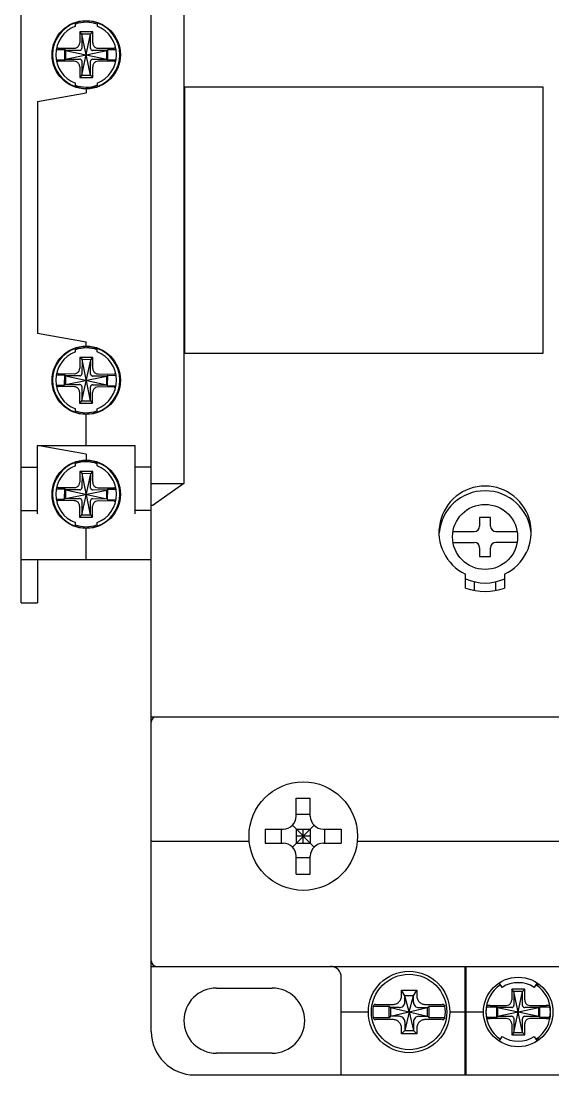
# Model space of a CAD drawing. Header units: millimetres. Extents: x -2410 to -1802, y -2126 to -1959.
# Drawn here: x -2410 to -2361, y -2126 to -2028.9 of the extents above; entities that cross this region are included whole.
import ezdxf

# ---------------------------------------------------------------- set-up
doc = ezdxf.new("R2010")
doc.units = ezdxf.units.MM

msp = doc.modelspace()

# ---------------------------------------------------------------- linework, layer by layer
at = {"color": 7, "linetype": 'Continuous'}
for p, q in [((-2397.975, -2122.004), (-2397.975, -1972.004)), ((-2409.975, -2082.504), (-2409.975, -2011.504)), ((-2394.975, -2022.504), (-2394.975, -2071.504)), ((-2404.975, -2029.389), (-2404.975, -2029.038)), ((-2402.975, -2029.039), (-2402.975, -2029.389)), ((-2404.575, -2029.904), (-2404.575, -2030.899)), ((-2404.375, -2030.104), (-2404.575, -2029.904)), ((-2403.375, -2029.904), (-2404.575, -2029.904)), ((-2404.375, -2030.104), (-2404.375, -2031.402)), ((-2404.375, -2033.904), (-2403.575, -2030.104)), ((-2403.575, -2033.904), (-2404.375, -2030.104)), ((-2403.575, -2030.104), (-2404.375, -2030.104)), ((-2403.575, -2030.104), (-2403.375, -2029.904)), ((-2403.575, -2031.402), (-2403.575, -2030.104)), ((-2403.375, -2030.899), (-2403.375, -2029.904)), ((-2406.716, -2031.524), (-2405.955, -2031.524)), ((-2406.559, -2031.404), (-2405.08, -2031.404)), ((-2405.955, -2032.484), (-2405.955, -2031.524)), ((-2405.875, -2031.604), (-2405.955, -2031.524)), ((-2405.875, -2031.604), (-2405.875, -2032.404)), ((-2405.875, -2031.604), (-2402.075, -2032.404)), ((-2404.577, -2031.604), (-2405.875, -2031.604)), ((-2405.875, -2032.404), (-2402.075, -2031.604)), ((-2402.075, -2031.604), (-2403.373, -2031.604)), ((-2402.87, -2031.404), (-2401.391, -2031.404)), ((-2402.075, -2031.604), (-2401.995, -2031.524)), ((-2402.075, -2032.404), (-2402.075, -2031.604)), ((-2401.995, -2032.484), (-2401.995, -2031.524)), ((-2401.995, -2031.524), (-2401.229, -2031.524)), ((-2406.716, -2032.484), (-2405.955, -2032.484)), ((-2405.08, -2032.604), (-2406.559, -2032.604)), ((-2405.875, -2032.404), (-2405.955, -2032.484)), ((-2405.875, -2032.404), (-2404.577, -2032.404)), ((-2404.575, -2033.109), (-2404.575, -2034.104)), ((-2404.375, -2032.606), (-2404.375, -2033.904)), ((-2403.575, -2033.904), (-2403.575, -2032.606)), ((-2403.375, -2034.104), (-2403.375, -2033.109)), ((-2403.373, -2032.404), (-2402.075, -2032.404)), ((-2401.391, -2032.604), (-2402.87, -2032.604)), ((-2402.075, -2032.404), (-2401.995, -2032.484)), ((-2401.995, -2032.484), (-2401.229, -2032.484)), ((-2404.375, -2033.904), (-2404.575, -2034.104)), ((-2404.575, -2034.104), (-2403.375, -2034.104)), ((-2404.375, -2033.904), (-2403.575, -2033.904)), ((-2403.575, -2033.904), (-2403.375, -2034.104)), ((-2404.975, -2034.97), (-2404.975, -2034.619)), ((-2404.075, -2035.141), (-2404.075, -2035.102)), ((-2403.975, -2035.154), (-2403.975, -2035.51)), ((-2403.875, -2035.142), (-2403.875, -2035.102)), ((-2402.975, -2034.619), (-2402.975, -2034.969)), ((-2394.915, -2035.004), (-2394.915, -2059.504)), ((-2361.875, -2035.004), (-2394.915, -2035.004)), ((-2361.875, -2059.504), (-2361.875, -2035.004)), ((-2408.475, -2036.304), (-2403.975, -2035.51)), ((-2408.475, -2036.304), (-2408.475, -2057.704)), ((-2403.975, -2058.497), (-2408.475, -2057.704)), ((-2404.975, -2059.389), (-2404.975, -2059.038)), ((-2404.075, -2058.867), (-2404.075, -2058.905)), ((-2403.975, -2058.854), (-2403.975, -2058.497)), ((-2403.875, -2058.866), (-2403.875, -2058.905)), ((-2402.975, -2059.389), (-2402.975, -2059.039)), ((-2404.556, -2059.899), (-2404.565, -2060.894)), ((-2404.358, -2060.1), (-2404.556, -2059.899)), ((-2403.356, -2059.909), (-2404.556, -2059.899)), ((-2404.391, -2063.9), (-2403.558, -2060.107)), ((-2404.358, -2060.1), (-2404.369, -2061.398)), ((-2403.591, -2063.907), (-2404.358, -2060.1)), ((-2403.558, -2060.107), (-2404.358, -2060.1)), ((-2403.569, -2061.405), (-2403.558, -2060.107)), ((-2403.558, -2060.107), (-2403.356, -2059.909)), ((-2403.365, -2060.904), (-2403.356, -2059.909)), ((-2394.915, -2059.504), (-2361.875, -2059.504)), ((-2406.553, -2061.381), (-2405.074, -2061.394)), ((-2406.714, -2061.5), (-2405.95, -2061.507)), ((-2405.959, -2062.467), (-2405.95, -2061.507)), ((-2405.871, -2061.587), (-2405.95, -2061.507)), ((-2405.871, -2061.587), (-2405.878, -2062.387)), ((-2405.878, -2062.387), (-2402.071, -2061.62)), ((-2405.871, -2061.587), (-2402.078, -2062.42)), ((-2404.573, -2061.599), (-2405.871, -2061.587)), ((-2402.071, -2061.62), (-2403.369, -2061.609)), ((-2402.865, -2061.414), (-2401.385, -2061.426)), ((-2402.078, -2062.42), (-2402.071, -2061.62)), ((-2402.071, -2061.62), (-2401.991, -2061.541)), ((-2401.999, -2062.501), (-2401.991, -2061.541)), ((-2401.991, -2061.541), (-2401.222, -2061.548)), ((-2406.719, -2062.46), (-2405.959, -2062.467)), ((-2405.085, -2062.594), (-2406.564, -2062.581)), ((-2405.878, -2062.387), (-2405.959, -2062.467)), ((-2405.878, -2062.387), (-2404.58, -2062.399)), ((-2404.584, -2063.103), (-2404.593, -2064.099)), ((-2404.38, -2062.602), (-2404.391, -2063.9)), ((-2403.591, -2063.907), (-2403.58, -2062.609)), ((-2403.393, -2064.109), (-2403.384, -2063.114)), ((-2403.376, -2062.409), (-2402.078, -2062.42)), ((-2401.396, -2062.626), (-2402.875, -2062.613)), ((-2402.078, -2062.42), (-2401.999, -2062.501)), ((-2401.999, -2062.501), (-2401.235, -2062.508)), ((-2404.391, -2063.9), (-2404.593, -2064.099)), ((-2404.593, -2064.099), (-2403.393, -2064.109)), ((-2404.391, -2063.9), (-2403.591, -2063.907)), ((-2403.591, -2063.907), (-2403.393, -2064.109)), ((-2404.975, -2064.97), (-2404.975, -2064.619)), ((-2404.075, -2065.102), (-2404.075, -2065.141)), ((-2403.975, -2068.004), (-2403.975, -2065.154)), ((-2403.875, -2065.102), (-2403.875, -2065.142)), ((-2402.975, -2064.969), (-2402.975, -2064.619)), ((-2408.475, -2074.304), (-2408.475, -2068.004)), ((-2403.975, -2068.797), (-2408.475, -2068.004)), ((-2408.475, -2068.004), (-2399.475, -2068.004)), ((-2399.475, -2074.304), (-2399.475, -2068.004)), ((-2403.975, -2068.797), (-2403.975, -2069.354)), ((-2409.975, -2070.004), (-2408.475, -2070.004)), ((-2404.975, -2069.889), (-2404.975, -2069.538)), ((-2404.075, -2069.405), (-2404.075, -2069.367)), ((-2403.875, -2069.405), (-2403.875, -2069.366)), ((-2402.975, -2069.889), (-2402.975, -2069.539)), ((-2397.975, -2070.004), (-2399.475, -2070.004)), ((-2404.556, -2070.399), (-2404.565, -2071.394)), ((-2404.358, -2070.6), (-2404.556, -2070.399)), ((-2403.356, -2070.409), (-2404.556, -2070.399)), ((-2404.391, -2074.4), (-2403.558, -2070.607)), ((-2404.358, -2070.6), (-2404.369, -2071.898)), ((-2403.591, -2074.407), (-2404.358, -2070.6)), ((-2403.558, -2070.607), (-2404.358, -2070.6)), ((-2403.569, -2071.905), (-2403.558, -2070.607)), ((-2403.558, -2070.607), (-2403.356, -2070.409)), ((-2403.365, -2071.404), (-2403.356, -2070.409)), ((-2406.714, -2072), (-2405.95, -2072.007)), ((-2406.553, -2071.881), (-2405.074, -2071.894)), ((-2405.959, -2072.967), (-2405.95, -2072.007)), ((-2405.871, -2072.087), (-2405.95, -2072.007)), ((-2402.865, -2071.914), (-2401.385, -2071.926)), ((-2402.071, -2072.12), (-2401.991, -2072.041)), ((-2401.999, -2073.001), (-2401.991, -2072.041)), ((-2401.991, -2072.041), (-2401.222, -2072.048)), ((-2397.975, -2071.504), (-2394.975, -2071.504)), ((-2394.975, -2071.504), (-2397.803, -2073.504)), ((-2406.719, -2072.96), (-2405.959, -2072.967)), ((-2405.878, -2072.887), (-2405.959, -2072.967)), ((-2405.871, -2072.087), (-2405.878, -2072.887)), ((-2405.878, -2072.887), (-2402.071, -2072.12)), ((-2405.878, -2072.887), (-2404.58, -2072.899)), ((-2405.871, -2072.087), (-2402.078, -2072.92)), ((-2404.573, -2072.099), (-2405.871, -2072.087)), ((-2403.376, -2072.909), (-2402.078, -2072.92)), ((-2402.071, -2072.12), (-2403.369, -2072.109)), ((-2402.078, -2072.92), (-2402.071, -2072.12)), ((-2402.078, -2072.92), (-2401.999, -2073.001)), ((-2401.999, -2073.001), (-2401.235, -2073.008)), ((-2409.975, -2074.004), (-2408.475, -2074.004)), ((-2405.085, -2073.094), (-2406.564, -2073.081)), ((-2404.584, -2073.603), (-2404.593, -2074.599)), ((-2404.38, -2073.102), (-2404.391, -2074.4)), ((-2403.591, -2074.407), (-2403.58, -2073.109)), ((-2403.393, -2074.609), (-2403.384, -2073.614)), ((-2401.396, -2073.126), (-2402.875, -2073.113)), ((-2397.975, -2074.004), (-2399.475, -2074.004)), ((-2397.975, -2073.504), (-2397.803, -2073.504)), ((-2404.391, -2074.4), (-2404.593, -2074.599)), ((-2404.593, -2074.599), (-2403.393, -2074.609)), ((-2404.391, -2074.4), (-2403.591, -2074.407)), ((-2403.591, -2074.407), (-2403.393, -2074.609)), ((-2366.725, -2074.634), (-2367.725, -2074.634)), ((-2367.725, -2074.634), (-2367.725, -2075.434)), ((-2366.725, -2075.434), (-2366.725, -2074.634)), ((-2404.975, -2075.47), (-2404.975, -2075.119)), ((-2404.075, -2075.641), (-2404.075, -2075.602)), ((-2403.975, -2078.504), (-2403.975, -2075.654)), ((-2403.875, -2075.642), (-2403.875, -2075.602)), ((-2402.975, -2075.469), (-2402.975, -2075.119)), ((-2370.183, -2075.934), (-2368.225, -2075.934)), ((-2366.225, -2075.934), (-2364.267, -2075.934)), ((-2370.183, -2076.934), (-2368.225, -2076.934)), ((-2364.267, -2076.934), (-2366.225, -2076.934)), ((-2367.725, -2077.434), (-2367.725, -2078.234)), ((-2366.725, -2078.234), (-2366.725, -2077.434)), ((-2409.975, -2078.504), (-2397.975, -2078.504)), ((-2408.475, -2078.504), (-2408.475, -2082.504)), ((-2367.725, -2078.234), (-2366.725, -2078.234)), ((-2369.025, -2081.148), (-2369.025, -2079.854)), ((-2368.225, -2080.549), (-2368.225, -2081.331)), ((-2366.225, -2081.355), (-2366.225, -2080.549)), ((-2365.425, -2079.854), (-2365.425, -2081.148)), ((-2409.975, -2082.504), (-2408.475, -2082.504)), ((-2397.975, -2093.004), (-2302.975, -2093.004)), ((-2384.625, -2100.504), (-2383.325, -2100.504)), ((-2384.625, -2102.154), (-2384.625, -2100.504)), ((-2383.325, -2102.154), (-2383.325, -2100.504)), ((-2383.325, -2102.004), (-2384.625, -2102.004)), ((-2382.973, -2105.005), (-2384.976, -2103.002)), ((-2384.976, -2105.005), (-2382.973, -2103.002)), ((-2387.475, -2103.354), (-2385.825, -2103.354)), ((-2387.475, -2103.354), (-2387.475, -2104.654)), ((-2385.975, -2104.654), (-2385.975, -2103.354)), ((-2384.625, -2103.354), (-2383.325, -2103.354)), ((-2384.625, -2103.354), (-2384.625, -2104.654)), ((-2383.325, -2104.004), (-2384.625, -2104.004)), ((-2383.975, -2104.654), (-2383.975, -2103.354)), ((-2383.325, -2103.354), (-2383.325, -2104.654)), ((-2382.125, -2103.354), (-2380.475, -2103.354)), ((-2381.975, -2104.654), (-2381.975, -2103.354)), ((-2380.475, -2103.354), (-2380.475, -2104.654)), ((-2388.95, -2104.504), (-2397.475, -2104.504)), ((-2387.475, -2104.654), (-2385.825, -2104.654)), ((-2384.625, -2104.654), (-2383.325, -2104.654)), ((-2382.125, -2104.654), (-2380.475, -2104.654)), ((-2355.45, -2104.504), (-2379, -2104.504)), ((-2384.625, -2107.504), (-2384.625, -2105.854)), ((-2383.325, -2106.004), (-2384.625, -2106.004)), ((-2383.325, -2107.504), (-2383.325, -2105.854)), ((-2384.625, -2107.504), (-2383.325, -2107.504)), ((-2397.975, -2116.004), (-2302.975, -2116.004)), ((-2369.075, -2126.004), (-2369.075, -2116.004)), ((-2368.975, -2126.004), (-2368.975, -2116.004)), ((-2380.475, -2126.004), (-2380.475, -2117.004)), ((-2365.645, -2117.939), (-2365.9, -2117.547)), ((-2362.449, -2117.547), (-2362.704, -2117.939)), ((-2362.206, -2117.704), (-2362.551, -2117.704)), ((-2391.975, -2118.004), (-2386.841, -2118.004)), ((-2374.925, -2118.204), (-2373.525, -2118.204)), ((-2374.625, -2118.704), (-2374.925, -2118.204)), ((-2374.925, -2118.695), (-2374.925, -2118.204)), ((-2373.825, -2118.704), (-2373.525, -2118.204)), ((-2373.525, -2118.204), (-2373.525, -2118.695)), ((-2363.575, -2118.104), (-2364.775, -2118.104)), ((-2364.575, -2118.304), (-2364.775, -2118.104)), ((-2364.775, -2118.104), (-2364.775, -2119.099)), ((-2363.775, -2118.304), (-2364.575, -2118.304)), ((-2363.775, -2122.104), (-2364.575, -2118.304)), ((-2364.575, -2118.304), (-2364.575, -2119.602)), ((-2364.575, -2122.104), (-2363.775, -2118.304)), ((-2363.775, -2118.304), (-2363.575, -2118.104)), ((-2363.775, -2119.602), (-2363.775, -2118.304)), ((-2363.575, -2119.099), (-2363.575, -2118.104)), ((-2377.522, -2119.654), (-2376.075, -2119.654)), ((-2377.31, -2119.504), (-2375.733, -2119.504)), ((-2375.925, -2119.804), (-2376.075, -2119.654)), ((-2376.075, -2120.754), (-2376.075, -2119.654)), ((-2373.825, -2118.704), (-2374.625, -2118.704)), ((-2374.225, -2120.204), (-2374.625, -2118.704)), ((-2374.625, -2119.264), (-2374.625, -2118.704)), ((-2374.225, -2120.204), (-2373.825, -2118.704)), ((-2373.825, -2119.264), (-2373.825, -2118.704)), ((-2372.716, -2119.504), (-2371.14, -2119.504)), ((-2372.525, -2119.804), (-2372.375, -2119.654)), ((-2372.375, -2119.654), (-2370.928, -2119.654)), ((-2372.375, -2120.754), (-2372.375, -2119.654)), ((-2366.759, -2119.604), (-2365.28, -2119.604)), ((-2363.07, -2119.604), (-2361.591, -2119.604)), ((-2380.475, -2120.204), (-2377.975, -2120.204)), ((-2375.925, -2120.604), (-2376.075, -2120.754)), ((-2375.165, -2119.804), (-2375.925, -2119.804)), ((-2375.925, -2119.804), (-2372.525, -2120.604)), ((-2375.925, -2120.604), (-2372.525, -2119.804)), ((-2375.925, -2119.804), (-2375.925, -2120.604)), ((-2375.165, -2120.604), (-2375.925, -2120.604)), ((-2374.225, -2120.204), (-2374.625, -2121.904)), ((-2374.225, -2120.204), (-2373.825, -2121.904)), ((-2373.284, -2119.804), (-2372.525, -2119.804)), ((-2373.284, -2120.604), (-2372.525, -2120.604)), ((-2372.525, -2120.604), (-2372.525, -2119.804)), ((-2372.525, -2120.604), (-2372.375, -2120.754)), ((-2370.475, -2120.204), (-2369.075, -2120.204)), ((-2368.975, -2120.204), (-2367.375, -2120.204)), ((-2367.104, -2119.724), (-2366.155, -2119.724)), ((-2366.075, -2119.804), (-2366.155, -2119.724)), ((-2366.155, -2120.684), (-2366.155, -2119.724)), ((-2366.075, -2120.604), (-2366.155, -2120.684)), ((-2364.777, -2119.804), (-2366.075, -2119.804)), ((-2366.075, -2119.804), (-2362.275, -2120.604)), ((-2366.075, -2120.604), (-2362.275, -2119.804)), ((-2366.075, -2119.804), (-2366.075, -2120.604)), ((-2366.075, -2120.604), (-2364.777, -2120.604)), ((-2362.275, -2119.804), (-2363.573, -2119.804)), ((-2363.573, -2120.604), (-2362.275, -2120.604)), ((-2362.275, -2119.804), (-2362.195, -2119.724)), ((-2362.275, -2120.604), (-2362.275, -2119.804)), ((-2362.275, -2120.604), (-2362.195, -2120.684)), ((-2362.195, -2119.724), (-2361.245, -2119.724)), ((-2362.195, -2120.684), (-2362.195, -2119.724)), ((-2376.075, -2120.754), (-2377.522, -2120.754)), ((-2375.733, -2120.904), (-2377.31, -2120.904)), ((-2374.625, -2121.144), (-2374.625, -2121.904)), ((-2373.825, -2121.144), (-2373.825, -2121.904)), ((-2371.14, -2120.904), (-2372.716, -2120.904)), ((-2370.928, -2120.754), (-2372.375, -2120.754)), ((-2367.104, -2120.684), (-2366.155, -2120.684)), ((-2365.28, -2120.804), (-2366.759, -2120.804)), ((-2364.775, -2121.309), (-2364.775, -2122.304)), ((-2364.575, -2120.806), (-2364.575, -2122.104)), ((-2363.775, -2122.104), (-2363.775, -2120.806)), ((-2363.575, -2122.304), (-2363.575, -2121.309)), ((-2361.591, -2120.804), (-2363.07, -2120.804)), ((-2362.195, -2120.684), (-2361.245, -2120.684)), ((-2374.925, -2122.204), (-2374.925, -2121.712)), ((-2374.625, -2121.904), (-2374.925, -2122.204)), ((-2373.525, -2122.204), (-2374.925, -2122.204)), ((-2374.625, -2121.904), (-2373.825, -2121.904)), ((-2373.825, -2121.904), (-2373.525, -2122.204)), ((-2373.525, -2121.712), (-2373.525, -2122.204)), ((-2365.9, -2122.861), (-2365.645, -2122.468)), ((-2364.575, -2122.104), (-2364.775, -2122.304)), ((-2364.775, -2122.304), (-2363.575, -2122.304)), ((-2364.575, -2122.104), (-2363.775, -2122.104)), ((-2363.775, -2122.104), (-2363.575, -2122.304)), ((-2362.704, -2122.468), (-2362.449, -2122.861)), ((-2362.203, -2122.704), (-2362.551, -2122.704)), ((-2386.841, -2124.004), (-2391.975, -2124.004)), ((-2393.975, -2126.004), (-2306.975, -2126.004))]:
    msp.add_line(p, q, dxfattribs=at)
for centre, radius in [((-2403.975, -2032.004), 3.15), ((-2403.975, -2062.004), 3.15), ((-2403.975, -2072.504), 3.15), ((-2367.225, -2076.434), 3), ((-2383.975, -2104.004), 5), ((-2374.225, -2120.204), 3.75), ((-2374.225, -2120.204), 3.473), ((-2364.175, -2120.204), 3.2)]:
    msp.add_circle(centre, radius, dxfattribs=at)
for centre, radius, start, end in [((-2403.975, -2032.004), 3.1, 108.81906, 251.18094), ((-2403.975, -2032.004), 3.1, 91.84857, 108.80123), ((-2403.975, -2032.004), 2.986, 70.29231, 109.12627), ((-2403.975, -2032.004), 3.1, 71.20279, 88.15143), ((-2403.975, -2032.004), 3.1, 288.81906, 71.18094), ((-2403.975, -2032.004), 2.8, 110.92483, 249.07517), ((-2403.975, -2032.004), 2.8, 290.92483, 69.07517), ((-2403.975, -2032.004), 2.986, 250.29231, 289.12627), ((-2403.975, -2032.004), 3.1, 251.19877, 268.15143), ((-2403.975, -2032.004), 3.1, 271.84857, 288.79721), ((-2403.975, -2062.004), 3.1, 108.81906, 251.18094), ((-2403.975, -2062.004), 2.8, 110.92483, 249.07517), ((-2403.975, -2062.004), 3.1, 91.84857, 108.80123), ((-2403.975, -2062.004), 2.986, 70.27141, 109.14457), ((-2403.975, -2062.004), 3.1, 71.20279, 88.15143), ((-2403.975, -2062.004), 3.1, 288.81906, 71.18094), ((-2403.975, -2062.004), 2.8, 290.92483, 69.07517), ((-2403.975, -2062.004), 2.986, 250.27141, 289.14457), ((-2403.975, -2062.004), 3.1, 251.19877, 268.15143), ((-2403.975, -2062.004), 3.1, 271.84857, 288.79721), ((-2403.975, -2072.504), 3.1, 108.81906, 251.18094), ((-2403.975, -2072.504), 2.8, 110.92483, 249.07517), ((-2403.975, -2072.504), 3.1, 91.84857, 108.80123), ((-2403.975, -2072.504), 2.986, 70.27141, 109.14457), ((-2403.975, -2072.504), 3.1, 71.20279, 88.15143), ((-2403.975, -2072.504), 3.1, 288.81906, 71.18094), ((-2403.975, -2072.504), 2.8, 290.92483, 69.07517), ((-2367.225, -2076.004), 4.25, 295.05762, 244.94238), ((-2367.225, -2076.434), 4.25, 4.98323, 175.01041), ((-2403.975, -2072.504), 2.986, 250.27141, 289.14457), ((-2403.975, -2072.504), 3.1, 251.19877, 268.15143), ((-2403.975, -2072.504), 3.1, 271.84857, 288.79721), ((-2368.225, -2075.434), 0.5, 270, 0), ((-2366.225, -2075.434), 0.5, 180, 270), ((-2368.225, -2077.434), 0.5, 0, 90), ((-2366.225, -2077.434), 0.5, 90, 180), ((-2367.225, -2076.434), 4.25, 244.84012, 295.15988), ((-2367.225, -2076.004), 5.45, 250.71452, 289.28548), ((-2397.475, -2093.504), 0.5, 112.14508, 180), ((-2385.825, -2102.154), 1.2, 270, 0), ((-2382.125, -2102.154), 1.2, 180, 270), ((-2385.825, -2105.854), 1.2, 0, 90), ((-2382.125, -2105.854), 1.2, 90, 180), ((-2397.475, -2115.504), 0.5, 180, 270), ((-2381.475, -2117.004), 1, 0, 90), ((-2364.175, -2120.204), 2.986, 123.15283, 236.84964), ((-2364.175, -2120.204), 2.7, 57, 123), ((-2364.175, -2120.204), 2.986, 303.15283, 56.84964), ((-2391.975, -2121.004), 3, 90, 270), ((-2386.841, -2121.004), 3, 270, 90), ((-2374.225, -2120.204), 3.343, 170.52911, 189.47089), ((-2374.225, -2120.204), 3.343, 350.52911, 9.47089), ((-2364.175, -2120.204), 2.969, 170.6948, 189.3052), ((-2364.175, -2120.204), 2.969, 350.6948, 9.3052), ((-2393.975, -2122.004), 4, 180, 270), ((-2364.175, -2120.204), 2.7, 237, 303)]:
    msp.add_arc(centre, radius, start, end, dxfattribs=at)
for points, knots in [([(-2405.08, -2031.404), (-2404.992, -2031.404), (-2404.814, -2031.359), (-2404.62, -2031.165), (-2404.575, -2030.987), (-2404.575, -2030.899)], [0, 0, 0, 0, 0.2631051, 0.5226062, 0.7862191, 0.7862191, 0.7862191, 0.7862191]), ([(-2403.375, -2030.899), (-2403.375, -2030.987), (-2403.33, -2031.165), (-2403.136, -2031.359), (-2402.958, -2031.404), (-2402.87, -2031.404)], [0, 0, 0, 0, 0.2631621, 0.5225616, 0.7862192, 0.7862192, 0.7862192, 0.7862192]), ([(-2404.552, -2031.602), (-2404.558, -2031.603), (-2404.566, -2031.604), (-2404.574, -2031.603), (-2404.576, -2031.603)], [0, 0, 0, 0, 0.01605248, 0.02415809, 0.02415809, 0.02415809, 0.02415809]), ([(-2404.552, -2031.602), (-2404.524, -2031.598), (-2404.466, -2031.576), (-2404.402, -2031.512), (-2404.38, -2031.455), (-2404.376, -2031.426)], [0, 0, 0, 0, 0.0874412, 0.1770622, 0.2645034, 0.2645034, 0.2645034, 0.2645034]), ([(-2404.376, -2031.426), (-2404.376, -2031.421), (-2404.374, -2031.413), (-2404.375, -2031.405), (-2404.375, -2031.402)], [0, 0, 0, 0, 0.01605248, 0.02415809, 0.02415809, 0.02415809, 0.02415809]), ([(-2403.573, -2031.426), (-2403.574, -2031.421), (-2403.575, -2031.413), (-2403.574, -2031.405), (-2403.574, -2031.402)], [0, 0, 0, 0, 0.01605248, 0.02415809, 0.02415809, 0.02415809, 0.02415809]), ([(-2403.573, -2031.426), (-2403.569, -2031.455), (-2403.547, -2031.512), (-2403.483, -2031.576), (-2403.426, -2031.598), (-2403.397, -2031.602)], [0, 0, 0, 0, 0.0874412, 0.1770622, 0.2645034, 0.2645034, 0.2645034, 0.2645034]), ([(-2403.397, -2031.602), (-2403.392, -2031.603), (-2403.384, -2031.604), (-2403.375, -2031.603), (-2403.373, -2031.603)], [0, 0, 0, 0, 0.01605248, 0.02415809, 0.02415809, 0.02415809, 0.02415809]), ([(-2404.575, -2033.109), (-2404.575, -2033.021), (-2404.62, -2032.843), (-2404.813, -2032.649), (-2404.992, -2032.604), (-2405.08, -2032.604)], [0, 0, 0, 0, 0.2631621, 0.5225616, 0.7862192, 0.7862192, 0.7862192, 0.7862192]), ([(-2404.552, -2032.405), (-2404.558, -2032.405), (-2404.566, -2032.404), (-2404.574, -2032.404), (-2404.576, -2032.405)], [0, 0, 0, 0, 0.01605248, 0.02415809, 0.02415809, 0.02415809, 0.02415809]), ([(-2404.376, -2032.582), (-2404.38, -2032.553), (-2404.402, -2032.496), (-2404.466, -2032.432), (-2404.524, -2032.41), (-2404.552, -2032.405)], [0, 0, 0, 0, 0.0874412, 0.1770622, 0.2645034, 0.2645034, 0.2645034, 0.2645034]), ([(-2404.376, -2032.582), (-2404.376, -2032.587), (-2404.374, -2032.595), (-2404.375, -2032.603), (-2404.375, -2032.606)], [0, 0, 0, 0, 0.01605248, 0.02415809, 0.02415809, 0.02415809, 0.02415809]), ([(-2403.573, -2032.582), (-2403.574, -2032.587), (-2403.575, -2032.595), (-2403.574, -2032.603), (-2403.574, -2032.606)], [0, 0, 0, 0, 0.01605248, 0.02415809, 0.02415809, 0.02415809, 0.02415809]), ([(-2403.397, -2032.405), (-2403.426, -2032.41), (-2403.483, -2032.432), (-2403.547, -2032.496), (-2403.569, -2032.553), (-2403.573, -2032.582)], [0, 0, 0, 0, 0.0874412, 0.1770622, 0.2645034, 0.2645034, 0.2645034, 0.2645034]), ([(-2403.397, -2032.405), (-2403.392, -2032.405), (-2403.384, -2032.404), (-2403.375, -2032.404), (-2403.373, -2032.405)], [0, 0, 0, 0, 0.01605248, 0.02415809, 0.02415809, 0.02415809, 0.02415809]), ([(-2402.87, -2032.604), (-2402.957, -2032.604), (-2403.135, -2032.649), (-2403.33, -2032.843), (-2403.375, -2033.021), (-2403.375, -2033.109)], [0, 0, 0, 0, 0.2632141, 0.522521, 0.7862193, 0.7862193, 0.7862193, 0.7862193]), ([(-2405.074, -2061.394), (-2404.987, -2061.395), (-2404.808, -2061.352), (-2404.612, -2061.159), (-2404.566, -2060.982), (-2404.565, -2060.894)], [0, 0, 0, 0, 0.2631051, 0.5226062, 0.7862191, 0.7862191, 0.7862191, 0.7862191]), ([(-2404.371, -2061.423), (-2404.37, -2061.417), (-2404.369, -2061.409), (-2404.37, -2061.401), (-2404.37, -2061.399)], [0, 0, 0, 0, 0.01605248, 0.02415809, 0.02415809, 0.02415809, 0.02415809]), ([(-2403.365, -2060.904), (-2403.366, -2060.992), (-2403.322, -2061.17), (-2403.13, -2061.366), (-2402.952, -2061.413), (-2402.865, -2061.414)], [0, 0, 0, 0, 0.2631621, 0.5225616, 0.7862192, 0.7862192, 0.7862192, 0.7862192]), ([(-2404.549, -2061.597), (-2404.554, -2061.598), (-2404.562, -2061.599), (-2404.57, -2061.598), (-2404.573, -2061.598)], [0, 0, 0, 0, 0.01605248, 0.02415809, 0.02415809, 0.02415809, 0.02415809]), ([(-2404.549, -2061.597), (-2404.52, -2061.593), (-2404.463, -2061.572), (-2404.398, -2061.508), (-2404.375, -2061.451), (-2404.371, -2061.423)], [0, 0, 0, 0, 0.0874412, 0.1770622, 0.2645034, 0.2645034, 0.2645034, 0.2645034]), ([(-2403.568, -2061.43), (-2403.569, -2061.424), (-2403.57, -2061.416), (-2403.569, -2061.408), (-2403.569, -2061.406)], [0, 0, 0, 0, 0.01605248, 0.02415809, 0.02415809, 0.02415809, 0.02415809]), ([(-2403.568, -2061.43), (-2403.564, -2061.459), (-2403.542, -2061.516), (-2403.479, -2061.58), (-2403.422, -2061.603), (-2403.393, -2061.607)], [0, 0, 0, 0, 0.0874412, 0.1770622, 0.2645034, 0.2645034, 0.2645034, 0.2645034]), ([(-2403.393, -2061.607), (-2403.388, -2061.608), (-2403.38, -2061.609), (-2403.372, -2061.609), (-2403.369, -2061.608)], [0, 0, 0, 0, 0.01605248, 0.02415809, 0.02415809, 0.02415809, 0.02415809]), ([(-2404.584, -2063.103), (-2404.583, -2063.016), (-2404.627, -2062.837), (-2404.819, -2062.642), (-2404.997, -2062.595), (-2405.085, -2062.594)], [0, 0, 0, 0, 0.2631621, 0.5225616, 0.7862192, 0.7862192, 0.7862192, 0.7862192]), ([(-2404.556, -2062.4), (-2404.561, -2062.4), (-2404.569, -2062.398), (-2404.577, -2062.399), (-2404.58, -2062.399)], [0, 0, 0, 0, 0.01605248, 0.02415809, 0.02415809, 0.02415809, 0.02415809]), ([(-2404.381, -2062.578), (-2404.385, -2062.549), (-2404.407, -2062.492), (-2404.47, -2062.427), (-2404.527, -2062.405), (-2404.556, -2062.4)], [0, 0, 0, 0, 0.0874412, 0.1770622, 0.2645034, 0.2645034, 0.2645034, 0.2645034]), ([(-2404.381, -2062.578), (-2404.381, -2062.583), (-2404.38, -2062.591), (-2404.38, -2062.599), (-2404.381, -2062.602)], [0, 0, 0, 0, 0.01605248, 0.02415809, 0.02415809, 0.02415809, 0.02415809]), ([(-2403.578, -2062.585), (-2403.579, -2062.59), (-2403.58, -2062.598), (-2403.579, -2062.606), (-2403.579, -2062.609)], [0, 0, 0, 0, 0.01605248, 0.02415809, 0.02415809, 0.02415809, 0.02415809]), ([(-2403.4, -2062.411), (-2403.429, -2062.414), (-2403.487, -2062.436), (-2403.551, -2062.499), (-2403.574, -2062.556), (-2403.578, -2062.585)], [0, 0, 0, 0, 0.0874412, 0.1770622, 0.2645034, 0.2645034, 0.2645034, 0.2645034]), ([(-2403.4, -2062.411), (-2403.395, -2062.41), (-2403.387, -2062.409), (-2403.379, -2062.409), (-2403.376, -2062.41)], [0, 0, 0, 0, 0.01605248, 0.02415809, 0.02415809, 0.02415809, 0.02415809]), ([(-2402.875, -2062.613), (-2402.963, -2062.613), (-2403.141, -2062.656), (-2403.337, -2062.848), (-2403.384, -2063.026), (-2403.384, -2063.114)], [0, 0, 0, 0, 0.2632141, 0.522521, 0.7862193, 0.7862193, 0.7862193, 0.7862193]), ([(-2405.074, -2071.894), (-2404.987, -2071.895), (-2404.808, -2071.852), (-2404.612, -2071.659), (-2404.566, -2071.482), (-2404.565, -2071.394)], [0, 0, 0, 0, 0.2631051, 0.5226062, 0.7862191, 0.7862191, 0.7862191, 0.7862191]), ([(-2404.549, -2072.097), (-2404.52, -2072.093), (-2404.463, -2072.072), (-2404.398, -2072.008), (-2404.375, -2071.951), (-2404.371, -2071.923)], [0, 0, 0, 0, 0.0874412, 0.1770622, 0.2645034, 0.2645034, 0.2645034, 0.2645034]), ([(-2404.371, -2071.923), (-2404.37, -2071.917), (-2404.369, -2071.909), (-2404.37, -2071.901), (-2404.37, -2071.899)], [0, 0, 0, 0, 0.01605248, 0.02415809, 0.02415809, 0.02415809, 0.02415809]), ([(-2403.568, -2071.93), (-2403.569, -2071.924), (-2403.57, -2071.916), (-2403.569, -2071.908), (-2403.569, -2071.906)], [0, 0, 0, 0, 0.01605248, 0.02415809, 0.02415809, 0.02415809, 0.02415809]), ([(-2403.568, -2071.93), (-2403.564, -2071.959), (-2403.542, -2072.016), (-2403.479, -2072.08), (-2403.422, -2072.103), (-2403.393, -2072.107)], [0, 0, 0, 0, 0.0874412, 0.1770622, 0.2645034, 0.2645034, 0.2645034, 0.2645034]), ([(-2403.365, -2071.404), (-2403.366, -2071.492), (-2403.322, -2071.67), (-2403.13, -2071.866), (-2402.952, -2071.913), (-2402.865, -2071.914)], [0, 0, 0, 0, 0.2631621, 0.5225616, 0.7862192, 0.7862192, 0.7862192, 0.7862192]), ([(-2404.556, -2072.9), (-2404.561, -2072.9), (-2404.569, -2072.898), (-2404.577, -2072.899), (-2404.58, -2072.899)], [0, 0, 0, 0, 0.01605248, 0.02415809, 0.02415809, 0.02415809, 0.02415809]), ([(-2404.549, -2072.097), (-2404.554, -2072.098), (-2404.562, -2072.099), (-2404.57, -2072.098), (-2404.573, -2072.098)], [0, 0, 0, 0, 0.01605248, 0.02415809, 0.02415809, 0.02415809, 0.02415809]), ([(-2404.381, -2073.078), (-2404.385, -2073.049), (-2404.407, -2072.992), (-2404.47, -2072.927), (-2404.527, -2072.905), (-2404.556, -2072.9)], [0, 0, 0, 0, 0.0874412, 0.1770622, 0.2645034, 0.2645034, 0.2645034, 0.2645034]), ([(-2403.4, -2072.911), (-2403.429, -2072.914), (-2403.487, -2072.936), (-2403.551, -2072.999), (-2403.574, -2073.056), (-2403.578, -2073.085)], [0, 0, 0, 0, 0.0874412, 0.1770622, 0.2645034, 0.2645034, 0.2645034, 0.2645034]), ([(-2403.4, -2072.911), (-2403.395, -2072.91), (-2403.387, -2072.909), (-2403.379, -2072.909), (-2403.376, -2072.91)], [0, 0, 0, 0, 0.01605248, 0.02415809, 0.02415809, 0.02415809, 0.02415809]), ([(-2403.393, -2072.107), (-2403.388, -2072.108), (-2403.38, -2072.109), (-2403.372, -2072.109), (-2403.369, -2072.108)], [0, 0, 0, 0, 0.01605248, 0.02415809, 0.02415809, 0.02415809, 0.02415809]), ([(-2404.584, -2073.603), (-2404.583, -2073.516), (-2404.627, -2073.337), (-2404.819, -2073.142), (-2404.997, -2073.095), (-2405.085, -2073.094)], [0, 0, 0, 0, 0.2631621, 0.5225616, 0.7862192, 0.7862192, 0.7862192, 0.7862192]), ([(-2404.381, -2073.078), (-2404.381, -2073.083), (-2404.38, -2073.091), (-2404.38, -2073.099), (-2404.381, -2073.102)], [0, 0, 0, 0, 0.01605248, 0.02415809, 0.02415809, 0.02415809, 0.02415809]), ([(-2403.578, -2073.085), (-2403.579, -2073.09), (-2403.58, -2073.098), (-2403.579, -2073.106), (-2403.579, -2073.109)], [0, 0, 0, 0, 0.01605248, 0.02415809, 0.02415809, 0.02415809, 0.02415809]), ([(-2402.875, -2073.113), (-2402.963, -2073.113), (-2403.141, -2073.156), (-2403.337, -2073.348), (-2403.384, -2073.526), (-2403.384, -2073.614)], [0, 0, 0, 0, 0.2632141, 0.522521, 0.7862193, 0.7862193, 0.7862193, 0.7862193]), ([(-2397.475, -2104.504), (-2397.539, -2104.504), (-2397.654, -2104.501), (-2397.818, -2104.496), (-2397.901, -2104.479), (-2397.975, -2104.474), (-2397.975, -2104.46)], [0, 0, 0, 0, 0.1917303, 0.3542328, 0.4633232, 0.5047529, 0.5047529, 0.5047529, 0.5047529]), ([(-2377.522, -2119.654), (-2377.51, -2119.639), (-2377.487, -2119.608), (-2377.451, -2119.563), (-2377.427, -2119.533), (-2377.415, -2119.518)], [0, 0, 0, 0, 0.0575719, 0.1153185, 0.1732536, 0.1732536, 0.1732536, 0.1732536]), ([(-2377.31, -2119.504), (-2377.333, -2119.504), (-2377.365, -2119.508), (-2377.407, -2119.508), (-2377.415, -2119.518)], [0, 0, 0, 0, 0.070061, 0.1064932, 0.1064932, 0.1064932, 0.1064932]), ([(-2375.733, -2119.504), (-2375.626, -2119.504), (-2375.412, -2119.464), (-2375.142, -2119.287), (-2374.964, -2119.016), (-2374.925, -2118.803), (-2374.925, -2118.695)], [0, 0, 0, 0, 0.321065, 0.633013, 0.94508, 1.266508, 1.266508, 1.266508, 1.266508]), ([(-2375.129, -2119.804), (-2375.067, -2119.805), (-2374.934, -2119.78), (-2374.765, -2119.665), (-2374.649, -2119.495), (-2374.623, -2119.362), (-2374.624, -2119.299)], [0, 0, 0, 0, 0.1863171, 0.3928379, 0.5998159, 0.787513, 0.787513, 0.787513, 0.787513]), ([(-2374.624, -2119.299), (-2374.624, -2119.295), (-2374.625, -2119.283), (-2374.625, -2119.272), (-2374.625, -2119.264)], [0, 0, 0, 0, 0.0119934, 0.03574552, 0.03574552, 0.03574552, 0.03574552]), ([(-2373.825, -2119.299), (-2373.826, -2119.361), (-2373.801, -2119.494), (-2373.686, -2119.664), (-2373.516, -2119.78), (-2373.383, -2119.805), (-2373.32, -2119.804)], [0, 0, 0, 0, 0.1863171, 0.3928379, 0.5998159, 0.787513, 0.787513, 0.787513, 0.787513]), ([(-2373.825, -2119.299), (-2373.825, -2119.295), (-2373.825, -2119.283), (-2373.825, -2119.272), (-2373.825, -2119.264)], [0, 0, 0, 0, 0.0119934, 0.03574552, 0.03574552, 0.03574552, 0.03574552]), ([(-2373.525, -2118.695), (-2373.525, -2118.803), (-2373.485, -2119.016), (-2373.307, -2119.286), (-2373.037, -2119.464), (-2372.823, -2119.504), (-2372.716, -2119.504)], [0, 0, 0, 0, 0.321103, 0.633017, 0.945047, 1.266508, 1.266508, 1.266508, 1.266508]), ([(-2371.035, -2119.518), (-2371.042, -2119.508), (-2371.084, -2119.508), (-2371.116, -2119.504), (-2371.14, -2119.504)], [0, 0, 0, 0, 0.0364322, 0.1064932, 0.1064932, 0.1064932, 0.1064932]), ([(-2371.035, -2119.518), (-2371.022, -2119.533), (-2370.998, -2119.563), (-2370.963, -2119.608), (-2370.939, -2119.639), (-2370.928, -2119.654)], [0, 0, 0, 0, 0.0579339, 0.1156805, 0.1732536, 0.1732536, 0.1732536, 0.1732536]), ([(-2367.072, -2119.633), (-2367.076, -2119.643), (-2367.083, -2119.663), (-2367.094, -2119.694), (-2367.101, -2119.714), (-2367.104, -2119.724)], [0, 0, 0, 0, 0.03206305, 0.06410962, 0.09614328, 0.09614328, 0.09614328, 0.09614328]), ([(-2366.759, -2119.604), (-2366.81, -2119.604), (-2366.904, -2119.603), (-2366.995, -2119.62), (-2367.066, -2119.619), (-2367.072, -2119.633)], [0, 0, 0, 0, 0.1532713, 0.2685235, 0.3159476, 0.3159476, 0.3159476, 0.3159476]), ([(-2365.28, -2119.604), (-2365.192, -2119.604), (-2365.014, -2119.559), (-2364.82, -2119.365), (-2364.775, -2119.187), (-2364.775, -2119.099)], [0, 0, 0, 0, 0.2631051, 0.5226062, 0.7862191, 0.7862191, 0.7862191, 0.7862191]), ([(-2364.752, -2119.802), (-2364.724, -2119.798), (-2364.666, -2119.776), (-2364.602, -2119.712), (-2364.58, -2119.655), (-2364.576, -2119.626)], [0, 0, 0, 0, 0.0874412, 0.1770622, 0.2645034, 0.2645034, 0.2645034, 0.2645034]), ([(-2364.576, -2119.626), (-2364.576, -2119.621), (-2364.574, -2119.613), (-2364.575, -2119.605), (-2364.575, -2119.602)], [0, 0, 0, 0, 0.01605248, 0.02415809, 0.02415809, 0.02415809, 0.02415809]), ([(-2363.773, -2119.626), (-2363.774, -2119.621), (-2363.775, -2119.613), (-2363.774, -2119.605), (-2363.774, -2119.602)], [0, 0, 0, 0, 0.01605248, 0.02415809, 0.02415809, 0.02415809, 0.02415809]), ([(-2363.773, -2119.626), (-2363.769, -2119.655), (-2363.747, -2119.712), (-2363.683, -2119.776), (-2363.626, -2119.798), (-2363.597, -2119.802)], [0, 0, 0, 0, 0.0874412, 0.1770622, 0.2645034, 0.2645034, 0.2645034, 0.2645034]), ([(-2363.575, -2119.099), (-2363.575, -2119.187), (-2363.53, -2119.365), (-2363.336, -2119.559), (-2363.158, -2119.604), (-2363.07, -2119.604)], [0, 0, 0, 0, 0.2631621, 0.5225616, 0.7862192, 0.7862192, 0.7862192, 0.7862192]), ([(-2361.277, -2119.633), (-2361.283, -2119.619), (-2361.354, -2119.62), (-2361.445, -2119.603), (-2361.539, -2119.604), (-2361.591, -2119.604)], [0, 0, 0, 0, 0.0474242, 0.1626764, 0.3159476, 0.3159476, 0.3159476, 0.3159476]), ([(-2361.245, -2119.724), (-2361.249, -2119.714), (-2361.256, -2119.694), (-2361.266, -2119.663), (-2361.274, -2119.643), (-2361.277, -2119.633)], [0, 0, 0, 0, 0.03203366, 0.06408023, 0.09614328, 0.09614328, 0.09614328, 0.09614328]), ([(-2375.129, -2119.804), (-2375.133, -2119.804), (-2375.145, -2119.804), (-2375.157, -2119.804), (-2375.165, -2119.804)], [0, 0, 0, 0, 0.0119934, 0.03574552, 0.03574552, 0.03574552, 0.03574552]), ([(-2375.129, -2120.603), (-2375.133, -2120.604), (-2375.145, -2120.604), (-2375.157, -2120.604), (-2375.165, -2120.604)], [0, 0, 0, 0, 0.0119934, 0.03574552, 0.03574552, 0.03574552, 0.03574552]), ([(-2374.624, -2121.108), (-2374.623, -2121.046), (-2374.648, -2120.913), (-2374.764, -2120.744), (-2374.933, -2120.628), (-2375.067, -2120.602), (-2375.129, -2120.603)], [0, 0, 0, 0, 0.1863171, 0.3928379, 0.5998159, 0.787513, 0.787513, 0.787513, 0.787513]), ([(-2373.32, -2120.603), (-2373.382, -2120.602), (-2373.515, -2120.627), (-2373.685, -2120.743), (-2373.801, -2120.912), (-2373.826, -2121.046), (-2373.825, -2121.108)], [0, 0, 0, 0, 0.1863171, 0.3928379, 0.5998159, 0.787513, 0.787513, 0.787513, 0.787513]), ([(-2373.32, -2119.804), (-2373.316, -2119.804), (-2373.304, -2119.804), (-2373.292, -2119.804), (-2373.284, -2119.804)], [0, 0, 0, 0, 0.0119934, 0.03574552, 0.03574552, 0.03574552, 0.03574552]), ([(-2373.32, -2120.603), (-2373.316, -2120.604), (-2373.304, -2120.604), (-2373.292, -2120.604), (-2373.284, -2120.604)], [0, 0, 0, 0, 0.0119934, 0.03574552, 0.03574552, 0.03574552, 0.03574552]), ([(-2364.752, -2119.802), (-2364.758, -2119.803), (-2364.766, -2119.804), (-2364.774, -2119.803), (-2364.776, -2119.803)], [0, 0, 0, 0, 0.01605248, 0.02415809, 0.02415809, 0.02415809, 0.02415809]), ([(-2364.752, -2120.605), (-2364.758, -2120.605), (-2364.766, -2120.604), (-2364.774, -2120.604), (-2364.776, -2120.605)], [0, 0, 0, 0, 0.01605248, 0.02415809, 0.02415809, 0.02415809, 0.02415809]), ([(-2364.576, -2120.782), (-2364.58, -2120.753), (-2364.602, -2120.696), (-2364.666, -2120.632), (-2364.724, -2120.61), (-2364.752, -2120.605)], [0, 0, 0, 0, 0.0874412, 0.1770622, 0.2645034, 0.2645034, 0.2645034, 0.2645034]), ([(-2363.597, -2120.605), (-2363.626, -2120.61), (-2363.683, -2120.632), (-2363.747, -2120.696), (-2363.769, -2120.753), (-2363.773, -2120.782)], [0, 0, 0, 0, 0.0874412, 0.1770622, 0.2645034, 0.2645034, 0.2645034, 0.2645034]), ([(-2363.597, -2119.802), (-2363.592, -2119.803), (-2363.584, -2119.804), (-2363.575, -2119.803), (-2363.573, -2119.803)], [0, 0, 0, 0, 0.01605248, 0.02415809, 0.02415809, 0.02415809, 0.02415809]), ([(-2363.597, -2120.605), (-2363.592, -2120.605), (-2363.584, -2120.604), (-2363.575, -2120.604), (-2363.573, -2120.605)], [0, 0, 0, 0, 0.01605248, 0.02415809, 0.02415809, 0.02415809, 0.02415809]), ([(-2377.415, -2120.89), (-2377.427, -2120.875), (-2377.451, -2120.845), (-2377.487, -2120.8), (-2377.51, -2120.769), (-2377.522, -2120.754)], [0, 0, 0, 0, 0.0579339, 0.1156805, 0.1732536, 0.1732536, 0.1732536, 0.1732536]), ([(-2377.415, -2120.89), (-2377.407, -2120.9), (-2377.365, -2120.899), (-2377.333, -2120.904), (-2377.31, -2120.904)], [0, 0, 0, 0, 0.0364322, 0.1064932, 0.1064932, 0.1064932, 0.1064932]), ([(-2374.925, -2121.712), (-2374.925, -2121.605), (-2374.964, -2121.392), (-2375.142, -2121.121), (-2375.412, -2120.943), (-2375.626, -2120.904), (-2375.733, -2120.904)], [0, 0, 0, 0, 0.321117, 0.633019, 0.945036, 1.266508, 1.266508, 1.266508, 1.266508]), ([(-2374.624, -2121.108), (-2374.624, -2121.112), (-2374.625, -2121.124), (-2374.625, -2121.136), (-2374.625, -2121.144)], [0, 0, 0, 0, 0.0119934, 0.03574552, 0.03574552, 0.03574552, 0.03574552]), ([(-2373.825, -2121.108), (-2373.825, -2121.112), (-2373.825, -2121.124), (-2373.825, -2121.136), (-2373.825, -2121.144)], [0, 0, 0, 0, 0.0119934, 0.03574552, 0.03574552, 0.03574552, 0.03574552]), ([(-2372.716, -2120.904), (-2372.823, -2120.904), (-2373.037, -2120.943), (-2373.307, -2121.121), (-2373.485, -2121.391), (-2373.525, -2121.605), (-2373.525, -2121.712)], [0, 0, 0, 0, 0.321152, 0.633023, 0.945006, 1.266508, 1.266508, 1.266508, 1.266508]), ([(-2371.14, -2120.904), (-2371.116, -2120.904), (-2371.084, -2120.899), (-2371.042, -2120.9), (-2371.035, -2120.89)], [0, 0, 0, 0, 0.070061, 0.1064932, 0.1064932, 0.1064932, 0.1064932]), ([(-2370.928, -2120.754), (-2370.939, -2120.769), (-2370.963, -2120.8), (-2370.998, -2120.845), (-2371.022, -2120.875), (-2371.035, -2120.89)], [0, 0, 0, 0, 0.0575719, 0.1153185, 0.1732536, 0.1732536, 0.1732536, 0.1732536]), ([(-2367.104, -2120.684), (-2367.101, -2120.694), (-2367.094, -2120.714), (-2367.083, -2120.744), (-2367.076, -2120.764), (-2367.072, -2120.774)], [0, 0, 0, 0, 0.03203366, 0.06408023, 0.09614328, 0.09614328, 0.09614328, 0.09614328]), ([(-2367.072, -2120.774), (-2367.066, -2120.789), (-2366.995, -2120.787), (-2366.904, -2120.805), (-2366.81, -2120.804), (-2366.759, -2120.804)], [0, 0, 0, 0, 0.0474242, 0.1626764, 0.3159476, 0.3159476, 0.3159476, 0.3159476]), ([(-2364.775, -2121.309), (-2364.775, -2121.221), (-2364.82, -2121.043), (-2365.013, -2120.849), (-2365.192, -2120.804), (-2365.28, -2120.804)], [0, 0, 0, 0, 0.2631621, 0.5225616, 0.7862192, 0.7862192, 0.7862192, 0.7862192]), ([(-2364.576, -2120.782), (-2364.576, -2120.787), (-2364.574, -2120.795), (-2364.575, -2120.803), (-2364.575, -2120.806)], [0, 0, 0, 0, 0.01605248, 0.02415809, 0.02415809, 0.02415809, 0.02415809]), ([(-2363.773, -2120.782), (-2363.774, -2120.787), (-2363.775, -2120.795), (-2363.774, -2120.803), (-2363.774, -2120.806)], [0, 0, 0, 0, 0.01605248, 0.02415809, 0.02415809, 0.02415809, 0.02415809]), ([(-2363.07, -2120.804), (-2363.157, -2120.804), (-2363.335, -2120.849), (-2363.53, -2121.043), (-2363.575, -2121.221), (-2363.575, -2121.309)], [0, 0, 0, 0, 0.2632141, 0.522521, 0.7862193, 0.7862193, 0.7862193, 0.7862193]), ([(-2361.591, -2120.804), (-2361.539, -2120.804), (-2361.445, -2120.805), (-2361.354, -2120.787), (-2361.283, -2120.789), (-2361.277, -2120.774)], [0, 0, 0, 0, 0.1532713, 0.2685235, 0.3159476, 0.3159476, 0.3159476, 0.3159476]), ([(-2361.277, -2120.774), (-2361.274, -2120.764), (-2361.266, -2120.744), (-2361.256, -2120.714), (-2361.249, -2120.694), (-2361.245, -2120.684)], [0, 0, 0, 0, 0.03206305, 0.06410962, 0.09614328, 0.09614328, 0.09614328, 0.09614328])]:
    msp.add_open_spline(points, degree=3, knots=knots, dxfattribs=at)
for points in [[(-2406.559, -2031.404), (-2406.607, -2031.404), (-2406.655, -2031.403), (-2406.702, -2031.407)], [(-2401.261, -2031.406), (-2401.304, -2031.403), (-2401.347, -2031.404), (-2401.391, -2031.404)], [(-2406.702, -2032.601), (-2406.655, -2032.605), (-2406.607, -2032.604), (-2406.559, -2032.604)], [(-2401.391, -2032.604), (-2401.347, -2032.604), (-2401.304, -2032.604), (-2401.261, -2032.602)], [(-2406.553, -2061.381), (-2406.602, -2061.381), (-2406.651, -2061.38), (-2406.7, -2061.383)], [(-2401.254, -2061.43), (-2401.298, -2061.427), (-2401.342, -2061.427), (-2401.385, -2061.426)], [(-2406.705, -2062.577), (-2406.658, -2062.581), (-2406.611, -2062.581), (-2406.564, -2062.581)], [(-2401.396, -2062.626), (-2401.353, -2062.627), (-2401.31, -2062.628), (-2401.267, -2062.625)], [(-2406.553, -2071.881), (-2406.602, -2071.881), (-2406.651, -2071.88), (-2406.7, -2071.883)], [(-2401.254, -2071.93), (-2401.298, -2071.927), (-2401.342, -2071.927), (-2401.385, -2071.926)], [(-2406.705, -2073.077), (-2406.658, -2073.081), (-2406.611, -2073.081), (-2406.564, -2073.081)], [(-2401.396, -2073.126), (-2401.353, -2073.127), (-2401.31, -2073.128), (-2401.267, -2073.125)]]:
    msp.add_open_spline(points, degree=3, dxfattribs=at)

doc.saveas('drawing.dxf')
